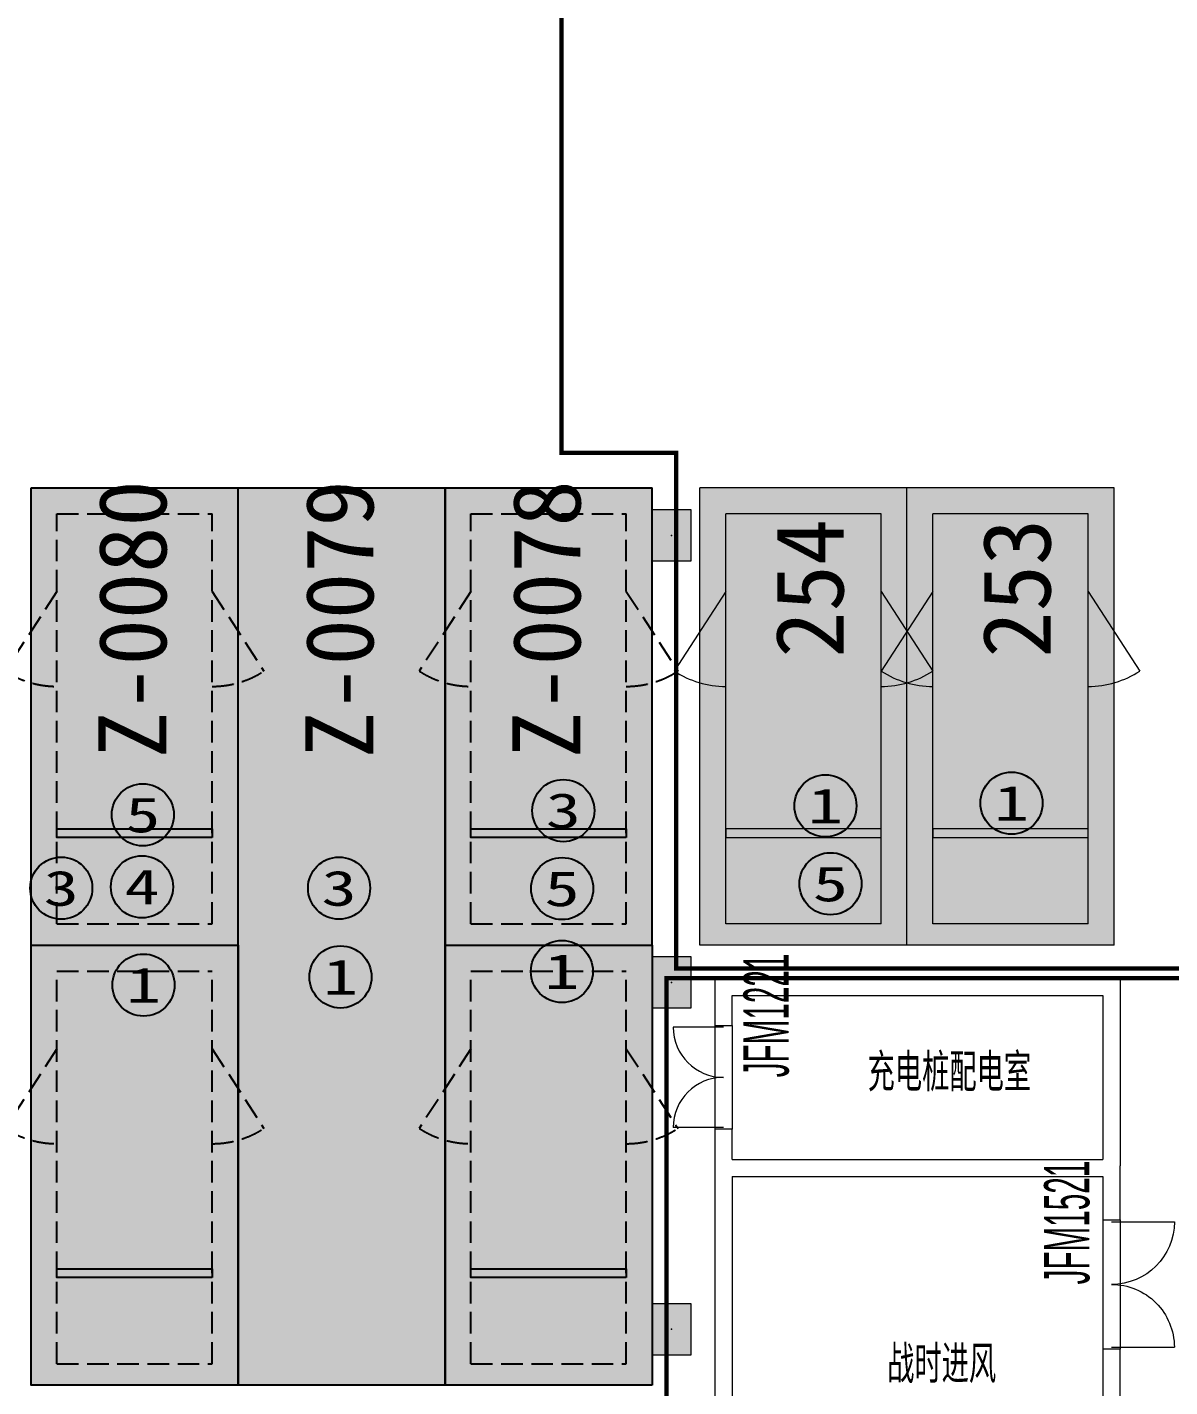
# Model space of a CAD drawing. Extents: x -264757 to 1033689, y 4049843 to 4347093.
# Drawn here: x -63204 to -49958, y 4106591 to 4122348 of the extents above; entities that cross this region are included whole.
import ezdxf
from ezdxf.enums import TextEntityAlignment as Align

# ---------------------------------------------------------------- set-up
doc = ezdxf.new("R2010")
doc.units = 0
doc.header["$LTSCALE"] = 1000
doc.header["$MEASUREMENT"] = 0
doc.linetypes.add('AX-01DK-PB01$1$A-001-车位参照B1$0$A-001-车位参照B1$0$A-001-车位参照B1$0$A-H4-001-基本图形$0$A-001-车位B1$0$DASH', pattern=[0.35, 0.25, -0.1])
doc.linetypes.add('DASH', pattern=[0.35, 0.25, -0.1])
for name, color, linetype in [('AX-01DK-PB01$0$AX-03CK-02-PB01$0$AX-03CK-02-PB01$0$人防$0$人防$0$DOOR_FIRE_TEXT', 8, 'Continuous'), ('不利因素3-紧邻房间出入口', 7, 'Continuous'), ('不利因素4-紧邻行车坡道', 7, 'Continuous'), ('不利因素5-单面靠墙', 7, 'Continuous'), ('不利因素9-坡道上停车', 7, 'Continuous'), ('不可售车位', 255, 'Continuous'), ('子母车位', 7, 'Continuous'), ('普通车位', 7, 'Continuous')]:
    doc.layers.add(name, color=color, linetype=linetype)
doc.layers.add('无关图层', color=8, linetype='Continuous', lineweight=0)
doc.layers.add('车位归属楼栋范围线', color=7, linetype='Continuous', true_color=0x19e6c7)
doc.styles.add('AX-01DK-PB01$0$AX-03CK-02-PB01$0$AX-03CK-02-PB01$0$_TCH_DIM', font='SIMPLEX', dxfattribs={"bigfont": 'GBCBIG'})
doc.styles.add('AX-01DK-PB01$0$AX-03CK-02-PB01$0$AX-03CK-02-PB01$0$人防$0$人防$0$_TCH_DIM', font='$ GAD E', dxfattribs={"width": 0.7, "bigfont": '$ GAD C'})
doc.styles.add('AX-ACK-BIANH1$0$黑体', font='simhei.ttf')
doc.styles.add('AX-ACK-P01-WALL$0$黑体', font='simhei.ttf')
doc.styles.add('SX-ACK-PB01-WNC-ALL$0$黑体', font='simhei.ttf')
doc.styles.add('黑体', font='simhei.ttf')

# ---------------------------------------------------------------- blocks, each defined once
blk = doc.blocks.new('SX-ACK-PB01-WNC-ALL$0$20200722.21182536')
at = {"layer": '不利因素3-紧邻房间出入口', "true_color": 0xe4d218}
h = blk.add_hatch(color=52, dxfattribs=at)
h.dxf.hatch_style = 1
edge = h.paths.add_edge_path()
edge.add_arc((360, 360), 360, 0, 360)
at = {"layer": '不利因素3-紧邻房间出入口'}
blk.add_circle((360, 360), 360, dxfattribs=at)
at = {"layer": '不利因素3-紧邻房间出入口', "style": 'SX-ACK-PB01-WNC-ALL$0$黑体', "width": 1.390625}
blk.add_text('3', height=407, dxfattribs=at).set_placement((156, 156), (564, 156), align=Align.FIT)
blk = doc.blocks.new('SX-ACK-PB01-WNC-ALL$0$20200722.21183209')
at = {"layer": '不利因素5-单面靠墙', "true_color": 0x6d711d}
h = blk.add_hatch(color=66, dxfattribs=at)
h.dxf.hatch_style = 1
edge = h.paths.add_edge_path()
edge.add_arc((360, 360), 360, 0, 360)
at = {"layer": '不利因素5-单面靠墙'}
blk.add_circle((360, 360), 360, dxfattribs=at)
at = {"layer": '不利因素5-单面靠墙', "style": 'SX-ACK-PB01-WNC-ALL$0$黑体', "width": 1.390625}
blk.add_text('5', height=407, dxfattribs=at).set_placement((156, 156), (564, 156), align=Align.FIT)
blk = doc.blocks.new('20200722.21182971')
at = {"layer": '不利因素4-紧邻行车坡道', "true_color": 0x9591ce}
h = blk.add_hatch(color=193, dxfattribs=at)
h.dxf.hatch_style = 1
edge = h.paths.add_edge_path()
edge.add_arc((360, 360), 360, 0, 360)
at = {"layer": '不利因素4-紧邻行车坡道'}
blk.add_circle((360, 360), 360, dxfattribs=at)
at = {"layer": '不利因素4-紧邻行车坡道', "style": '黑体', "width": 1.390625}
blk.add_text('4', height=407, dxfattribs=at).set_placement((156, 156), (564, 156), align=Align.FIT)
blk = doc.blocks.new('afafafa')
at = {"layer": '不可售车位', "true_color": 0x757b8a}
h = blk.add_hatch(color=8, dxfattribs=at)
h.dxf.hatch_style = 1
h.paths.add_polyline_path([(2400, 0), (2400, -10400), (0, -10400), (0, 0)])
at = {"layer": '不可售车位', "color": 8, "true_color": 0x757b8a}
blk.add_lwpolyline([(2400, 0), (2400, -10400), (0, -10400), (0, 0)], close=True, dxfattribs=at)
blk = doc.blocks.new('SX-CK-PB001-WNC$1$20211103.13313578')
at = {"layer": '无关图层'}
h = blk.add_hatch(color=256, dxfattribs=at)
h.dxf.hatch_style = 1
h.paths.add_polyline_path([(0, 600), (450, 600), (450, 0), (0, 0)])
blk.add_lwpolyline([(0, 600), (450, 600), (450, 0), (0, 0)], close=True, dxfattribs=at)
blk.add_point((225, 300), dxfattribs=at)
blk = doc.blocks.new('fasdfasdfasdfasdfasdf')
at = {"layer": '不利因素9-坡道上停车', "true_color": 0xe0aa15}
h = blk.add_hatch(color=42, dxfattribs=at)
h.dxf.hatch_style = 1
edge = h.paths.add_edge_path()
edge.add_arc((-119587, 4058555), 720, 0, 360)
at = {"layer": '不利因素9-坡道上停车'}
blk.add_circle((-119587, 4058555), 720, dxfattribs=at)
at = {"layer": '不利因素9-坡道上停车', "style": 'AX-ACK-P01-WALL$0$黑体', "width": 1.390625}
blk.add_text('1', height=815, dxfattribs=at).set_placement((-119994, 4058148), (-119180, 4058148), align=Align.FIT)
blk = doc.blocks.new('AX-01DK-PB01$0$AX-03CK-02-PB01$0$AX-03CK-02-PB01$0$人防$0$人防$0$$DorLib2D$00000004')
at = {"layer": '无关图层'}
for p, q in [((-0.485, 0), (-0.485, 0.485)), ((0.485, 0), (0.485, 0.485))]:
    blk.add_line(p, q, dxfattribs=at)
at = {"layer": '无关图层', "lineweight": 13}
for centre, start, end in [((-0.485, 0), 0, 90), ((0.485, 0), 90, 180)]:
    blk.add_arc(centre, 0.485, start, end, dxfattribs=at)
blk = doc.blocks.new('A$C7e5eb487')
at = {"layer": '普通车位', "true_color": 0xf18f8e}
h = blk.add_hatch(color=11, dxfattribs=at)
h.dxf.hatch_style = 1
h.paths.add_polyline_path([(2400, 0), (2400, -5300), (0, -5300), (0, 0)])
blk = doc.blocks.new('A$C741380cb')
at = {"layer": '子母车位', "true_color": 0x0617f9}
h = blk.add_hatch(color=5, dxfattribs=at)
h.dxf.hatch_style = 1
h.paths.add_polyline_path([(2400, 0), (2400, -10400), (0, -10400), (0, 0)])

msp = doc.modelspace()

# ---------------------------------------------------------------- linework, layer by layer
at = {"layer": '子母车位', "color": 83}
for p, q in [((-63159.6, 4111708), (-63159.6, 4117008, 0)), ((-63159.6, 4117008, 0), (-60759.6, 4117008, 0)), ((-60759.6, 4111708), (-60759.6, 4117008, 0)), ((-58359.6, 4111708, 0), (-58359.6, 4117008)), ((-58359.6, 4117008), (-55959.6, 4117008)), ((-55959.6, 4111708, 0), (-55959.6, 4117008)), ((-63159.6, 4111708), (-60759.6, 4111708)), ((-58359.6, 4111708, 0), (-55959.6, 4111708, 0))]:
    msp.add_line(p, q, dxfattribs=at)
at = {"layer": '子母车位', "color": 8, "linetype": 'AX-01DK-PB01$1$A-001-车位参照B1$0$A-001-车位参照B1$0$A-001-车位参照B1$0$A-H4-001-基本图形$0$A-001-车位B1$0$DASH'}
for p, q in [((-62859.6, 4116708, 0), (-61059.6, 4116708, 0)), ((-62859.6, 4111958), (-62859.6, 4116708, 0)), ((-61059.6, 4111958), (-61059.6, 4116708, 0)), ((-58059.6, 4116708), (-56259.6, 4116708)), ((-58059.6, 4111958, 0), (-58059.6, 4116708)), ((-56259.6, 4111958, 0), (-56259.6, 4116708)), ((-62859.6, 4111958), (-61059.6, 4111958)), ((-58059.6, 4111958, 0), (-56259.6, 4111958, 0)), ((-62859.7, 4111408, 0), (-61059.7, 4111408, 0)), ((-62859.7, 4106858, 0), (-62859.7, 4111408, 0)), ((-61059.7, 4106858, 0), (-61059.7, 4111408, 0)), ((-58059.7, 4111408, 0), (-56259.7, 4111408, 0)), ((-58059.7, 4106858), (-58059.7, 4111408, 0)), ((-56259.7, 4106858), (-56259.7, 4111408, 0)), ((-62859.7, 4106858, 0), (-61059.7, 4106858, 0)), ((-58059.7, 4106858), (-56259.7, 4106858))]:
    msp.add_line(p, q, dxfattribs=at)
at = {"layer": '子母车位', "linetype": 'AX-01DK-PB01$1$A-001-车位参照B1$0$A-001-车位参照B1$0$A-001-车位参照B1$0$A-H4-001-基本图形$0$A-001-车位B1$0$DASH'}
for points in [[(-62859.6, 4115808), (-63459.6, 4114886.1)], [(-61059.6, 4115808), (-60459.6, 4114886.1)], [(-58059.7, 4110508), (-58659.7, 4109586.1)], [(-56259.7, 4110508), (-55659.7, 4109586.1)]]:
    msp.add_lwpolyline(points, dxfattribs=at)
at = {"layer": '子母车位', "linetype": 'AX-01DK-PB01$1$A-001-车位参照B1$0$A-001-车位参照B1$0$A-001-车位参照B1$0$A-H4-001-基本图形$0$A-001-车位B1$0$DASH', "elevation": 0}
for points in [[(-58059.6, 4115808), (-58659.6, 4114886.1)], [(-56259.6, 4115808), (-55659.6, 4114886.1)], [(-62859.7, 4110508), (-63459.7, 4109586.1)], [(-61059.7, 4110508), (-60459.7, 4109586.1)]]:
    msp.add_lwpolyline(points, dxfattribs=at)
at = {"layer": '子母车位'}
for points in [[(-61059.6, 4112958), (-62859.6, 4112958), (-62859.6, 4113058), (-61059.6, 4113058)], [(-56259.7, 4107858), (-58059.7, 4107858), (-58059.7, 4107958), (-56259.7, 4107958)]]:
    msp.add_lwpolyline(points, close=True, dxfattribs=at)
at = {"layer": '子母车位', "elevation": 0}
for points in [[(-56259.6, 4112958), (-58059.6, 4112958), (-58059.6, 4113058), (-56259.6, 4113058)], [(-61059.7, 4107858), (-62859.7, 4107858), (-62859.7, 4107958), (-61059.7, 4107958)]]:
    msp.add_lwpolyline(points, close=True, dxfattribs=at)
at = {"layer": '子母车位', "color": 83, "elevation": 0}
msp.add_lwpolyline([(-60759.7, 4106608), (-63159.7, 4106608), (-63159.6, 4111708), (-60759.6, 4111708)], close=True, dxfattribs=at)
at = {"layer": '子母车位', "color": 83}
msp.add_lwpolyline([(-55959.7, 4106608), (-58359.7, 4106608), (-58359.6, 4111708), (-55959.6, 4111708)], close=True, dxfattribs=at)
at = {"layer": '子母车位', "linetype": 'AX-01DK-PB01$1$A-001-车位参照B1$0$A-001-车位参照B1$0$A-001-车位参照B1$0$A-H4-001-基本图形$0$A-001-车位B1$0$DASH'}
for centre, start, end in [((-62859.6, 4115808, 0), 236.94427, 270), ((-61059.6, 4115808, 0), 270, 303.05573), ((-58059.6, 4115808), 236.94427, 270), ((-56259.6, 4115808), 270, 303.05573), ((-62859.7, 4110508, 0), 236.94427, 270), ((-61059.7, 4110508, 0), 270, 303.05573), ((-58059.7, 4110508, 0), 236.94427, 270), ((-56259.7, 4110508, 0), 270, 303.05573)]:
    msp.add_arc(centre, 1100, start, end, dxfattribs=at)
at = {"layer": '无关图层'}
for p, q in [((-55405.1, 4111708, 0), (-55405.1, 4117008, 0)), ((-53005.1, 4117008, 0), (-55405.1, 4117008, 0)), ((-53005.1, 4111708, 0), (-53005.1, 4117008, 0)), ((-50605.1, 4117008, 0), (-53005.1, 4117008, 0)), ((-53005.1, 4111708, 0), (-53005.1, 4117008, 0)), ((-50605.1, 4111708, 0), (-50605.1, 4117008, 0)), ((-53305.1, 4116708, 0), (-55105.1, 4116708, 0)), ((-55105.1, 4111958, 0), (-55105.1, 4116708, 0)), ((-53305.1, 4111958, 0), (-53305.1, 4116708, 0)), ((-50905.1, 4116708, 0), (-52705.1, 4116708, 0)), ((-52705.1, 4111958, 0), (-52705.1, 4116708, 0)), ((-50905.1, 4111958, 0), (-50905.1, 4116708, 0)), ((-53305.1, 4111958, 0), (-55105.1, 4111958, 0)), ((-50905.1, 4111958, 0), (-52705.1, 4111958, 0)), ((-53005.1, 4111708, 0), (-55405.1, 4111708, 0)), ((-50605.1, 4111708, 0), (-53005.1, 4111708, 0)), ((-55233.4, 4111326.9), (-55233.4, 4110776.9)), ((-55233.4, 4111326.9), (-50533.4, 4111326.9)), ((-50533.4, 4111326.9), (-50533.4, 4109151.9)), ((-55033.4, 4110776.9), (-55033.4, 4111126.9)), ((-55033.4, 4111126.9), (-50733.4, 4111126.9)), ((-50733.4, 4111126.9), (-50733.4, 4109226.9)), ((-55233.4, 4110776.9), (-55033.4, 4110776.9)), ((-55233.4, 4110776.9), (-55233.4, 4109576.9)), ((-55033.4, 4110776.9), (-55033.4, 4109576.9)), ((-55033.4, 4109576.9), (-55233.4, 4109576.9)), ((-55233.4, 4109576.9), (-55233.4, 4109151.9)), ((-55033.4, 4109226.9), (-55033.4, 4109576.9)), ((-55233.4, 4109151.9), (-55233.4, 4105378)), ((-55033.4, 4109226.9), (-50733.4, 4109226.9)), ((-50533.4, 4108527), (-50533.4, 4109151.9)), ((-55033.4, 4109026.9), (-50733.4, 4109026.9)), ((-55033.4, 4109026.9), (-55033.4, 4105378)), ((-50733.4, 4109026.9), (-50733.4, 4108527)), ((-50733.4, 4108527), (-50733.4, 4107027)), ((-50733.4, 4108527), (-50533.4, 4108527)), ((-50533.4, 4108527), (-50533.4, 4107027)), ((-50533.4, 4107027), (-50733.4, 4107027)), ((-50733.4, 4107027), (-50733.4, 4105378)), ((-50533.4, 4105378), (-50533.4, 4107027))]:
    msp.add_line(p, q, dxfattribs=at)
at = {"layer": '无关图层', "elevation": 0}
for points in [[(-55105.1, 4115808), (-55705.1, 4114886.1)], [(-52705.1, 4115808), (-53305.1, 4114886.1)], [(-53305.1, 4115808), (-52705.1, 4114886.1)], [(-50905.1, 4115808), (-50305.1, 4114886.1)]]:
    msp.add_lwpolyline(points, dxfattribs=at)
for points in [[(-55105.1, 4112958), (-53305.1, 4112958), (-53305.1, 4113058), (-55105.1, 4113058)], [(-52705.1, 4112958), (-50905.1, 4112958), (-50905.1, 4113058), (-52705.1, 4113058)]]:
    msp.add_lwpolyline(points, close=True, dxfattribs=at)
at = {"layer": '无关图层'}
for centre, start, end in [((-55105.1, 4115808, 0), 236.94427, 270), ((-52705.1, 4115808, 0), 236.94427, 270), ((-53305.1, 4115808, 0), 270, 303.05573), ((-50905.1, 4115808, 0), 270, 303.05573)]:
    msp.add_arc(centre, 1100, start, end, dxfattribs=at)
at = {"layer": '车位归属楼栋范围线', "linetype": 'DASH', "ltscale": 5, "const_width": 50}
for points in [[(-81383.7, 4158458.2), (-81383.7, 4111561.9), (-81383.7, 4111561.9), (-69389.6, 4111578), (-69389.6, 4116758), (-63550.9, 4116758), (-63550.9, 4106342.3), (-55792.6, 4106342.3), (-55792.6, 4111326.9), (-40109.6, 4111326.9), (-40109.6, 4116758), (-26632, 4116758), (-26632, 4124008), (-27083.6, 4124008), (-27079.3, 4127908), (-30681.1, 4127906.7), (-30681.1, 4122795), (-36179.7, 4122799.3), (-36179.7, 4146571.2), (-33104.2, 4146571.2), (-33104.2, 4162892)], [(-58330.8, 4151410.9), (-58330.8, 4139628.4), (-36433.7, 4139628.4), (-36307.7, 4139628.4), (-36307.7, 4133378.6), (-40026, 4133378.6), (-40026, 4128270.8), (-51609, 4128270.8), (-51609, 4133231.1), (-54977.1, 4133231.1), (-54977.1, 4128491.5), (-57010.8, 4128491.5), (-57010.8, 4117413.7), (-55682.6, 4117413.7), (-55682.6, 4111438.7), (-40248, 4111438.7), (-40248, 4117040.2), (-26085.2, 4117040.2), (-26085.2, 4123708), (17816.6, 4123708)]]:
    msp.add_lwpolyline(points, dxfattribs=at)

# ---------------------------------------------------------------- block references
at = {"layer": '不利因素3-紧邻房间出入口'}
for p in [(-57349, 4112908.6, 0), (-63169.3, 4112009.9, 0), (-59948.9, 4112009.9, 0)]:
    msp.add_blockref('SX-ACK-PB01-WNC-ALL$0$20200722.21182536', p, dxfattribs=at)
at = {"layer": '不利因素4-紧邻行车坡道'}
msp.add_blockref('20200722.21182971', (-62233.6, 4112024.8, 0), dxfattribs=at)
at = {"layer": '不利因素5-单面靠墙'}
for p in [(-62224.2, 4112860.2, 0), (-54252.6, 4112061, 0), (-57363.1, 4112005, 0)]:
    msp.add_blockref('SX-ACK-PB01-WNC-ALL$0$20200722.21183209', p, dxfattribs=at)
at = {"layer": '不可售车位'}
msp.add_blockref('afafafa', (-60759.6, 4117008), dxfattribs=at)
at = {"layer": '子母车位', "extrusion": (0, 0, -1), "zscale": -1, "rotation": 4.455320997794094e-11}
for p in [(60759.6, 4117008, 0), (55959.6, 4117008)]:
    msp.add_blockref('A$C741380cb', p, dxfattribs=at)
at = {"layer": '无关图层'}
for p in [(-55959.6, 4116158), (-55959.6, 4110978), (-55959.6, 4106958)]:
    msp.add_blockref('SX-CK-PB001-WNC$1$20211103.13313578', p, dxfattribs=at)
ref = msp.add_blockref('AX-01DK-PB01$0$AX-03CK-02-PB01$0$AX-03CK-02-PB01$0$人防$0$人防$0$$DorLib2D$00000004', (-55133.4, 4110176.9), dxfattribs=dict(at, xscale=-1200, yscale=-1200, zscale=200, rotation=270.0000644779768))
ref.add_attrib('A', 'JFM1221', (-54376.1, 4110176.9), dxfattribs={"layer": 'AX-01DK-PB01$0$AX-03CK-02-PB01$0$AX-03CK-02-PB01$0$人防$0$人防$0$DOOR_FIRE_TEXT', "height": 525, "rotation": 90.00006, "style": 'AX-01DK-PB01$0$AX-03CK-02-PB01$0$AX-03CK-02-PB01$0$人防$0$人防$0$_TCH_DIM', "width": 0.49})
ref = msp.add_blockref('AX-01DK-PB01$0$AX-03CK-02-PB01$0$AX-03CK-02-PB01$0$人防$0$人防$0$$DorLib2D$00000004', (-50633.4, 4107777), dxfattribs=dict(at, xscale=-1500, yscale=1500, zscale=200, rotation=270.0000644779759))
ref.add_attrib('A', 'JFM1521', (-50890.8, 4107777), dxfattribs={"layer": 'AX-01DK-PB01$0$AX-03CK-02-PB01$0$AX-03CK-02-PB01$0$人防$0$人防$0$DOOR_FIRE_TEXT', "height": 525, "rotation": 90.00006, "style": 'AX-01DK-PB01$0$AX-03CK-02-PB01$0$AX-03CK-02-PB01$0$人防$0$人防$0$_TCH_DIM', "width": 0.49})
at = {"layer": '普通车位'}
for p in [(-55405.1, 4117008, 0), (-53005.1, 4117008, 0)]:
    msp.add_blockref('A$C7e5eb487', p, dxfattribs=at)
at = {"layer": '车位归属楼栋范围线', "xscale": 0.5, "yscale": 0.5, "zscale": 0.5}
for p in [(8000.2, 2084077.5, 0), (5842.8, 2084046.1, 0), (221.1, 2082063.3, 0), (2787.9, 2082126.3, 0), (-2062.2, 2081968.9, 0)]:
    msp.add_blockref('fasdfasdfasdfasdfasdf', p, dxfattribs=at)

# ---------------------------------------------------------------- texts
at = {"layer": '无关图层', "style": 'AX-ACK-BIANH1$0$黑体'}
for s, p in [('Z-0080', (-61590.4, 4113878.4)), ('Z-0079', (-59190.4, 4113878.4)), ('Z-0078', (-56790.4, 4113878.4)), ('254', (-53741, 4115041, 0)), ('253', (-51341, 4115041, 0))]:
    msp.add_text(s, height=788.61, rotation=90, dxfattribs=at).set_placement(p)
at = {"layer": '无关图层', "style": 'AX-01DK-PB01$0$AX-03CK-02-PB01$0$AX-03CK-02-PB01$0$_TCH_DIM'}
for s, p in [('充电桩配电室', (-53461.9, 4110014.7)), ('战时进风', (-53235.6, 4106632.2))]:
    msp.add_text(s, height=438.87, dxfattribs=at).set_placement(p)

doc.saveas('drawing.dxf')
